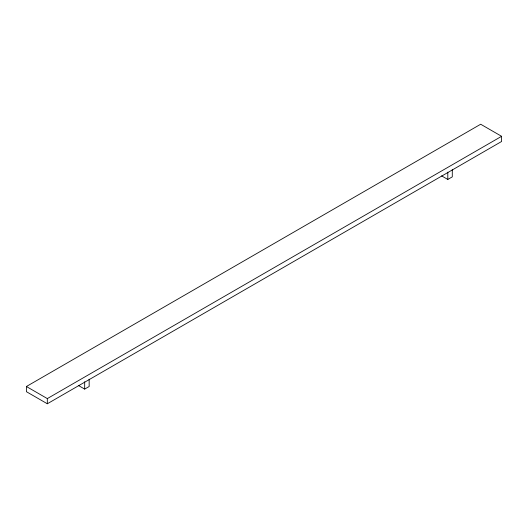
<?xml version="1.0" encoding="UTF-8"?>
<svg xmlns="http://www.w3.org/2000/svg" width="528" height="528" viewBox="0 0 528 528"><rect width="100%" height="100%" fill="white"/><g stroke="black" fill="none" stroke-linecap="round" stroke-linejoin="round"><path stroke-width="0.79" d="M26.4 386.509L480.678 124.232L501.6 136.31L501.6 141.491L47.322 403.768L26.4 391.69L26.4 386.509L47.322 398.587L501.6 136.31M78.474 385.513L84.678 389.096L89.159 386.509L89.159 379.203M441.599 175.87L447.803 179.454L452.285 176.86L452.285 169.554M447.803 172.141L447.803 179.454M84.678 381.79L84.678 389.096M47.322 398.587L47.322 403.768"/></g></svg>
